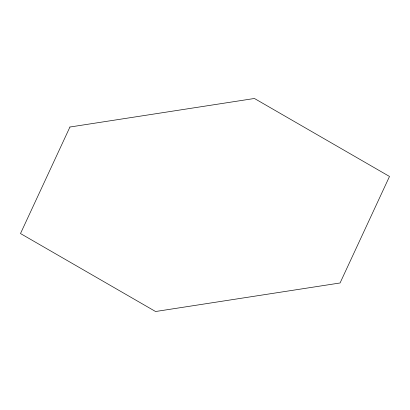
<?xml version="1.0" encoding="UTF-8"?>
<svg xmlns="http://www.w3.org/2000/svg" width="410" height="410" viewBox="0 0 410 410"><rect width="100%" height="100%" fill="white"/><g stroke="black" fill="none" stroke-linecap="round" stroke-linejoin="round"><path stroke-width="0.61" d="M69.936 127.023L20.5 233.541L155.564 311.518L340.064 282.977L389.5 176.459L254.436 98.482L69.936 127.023"/></g></svg>
